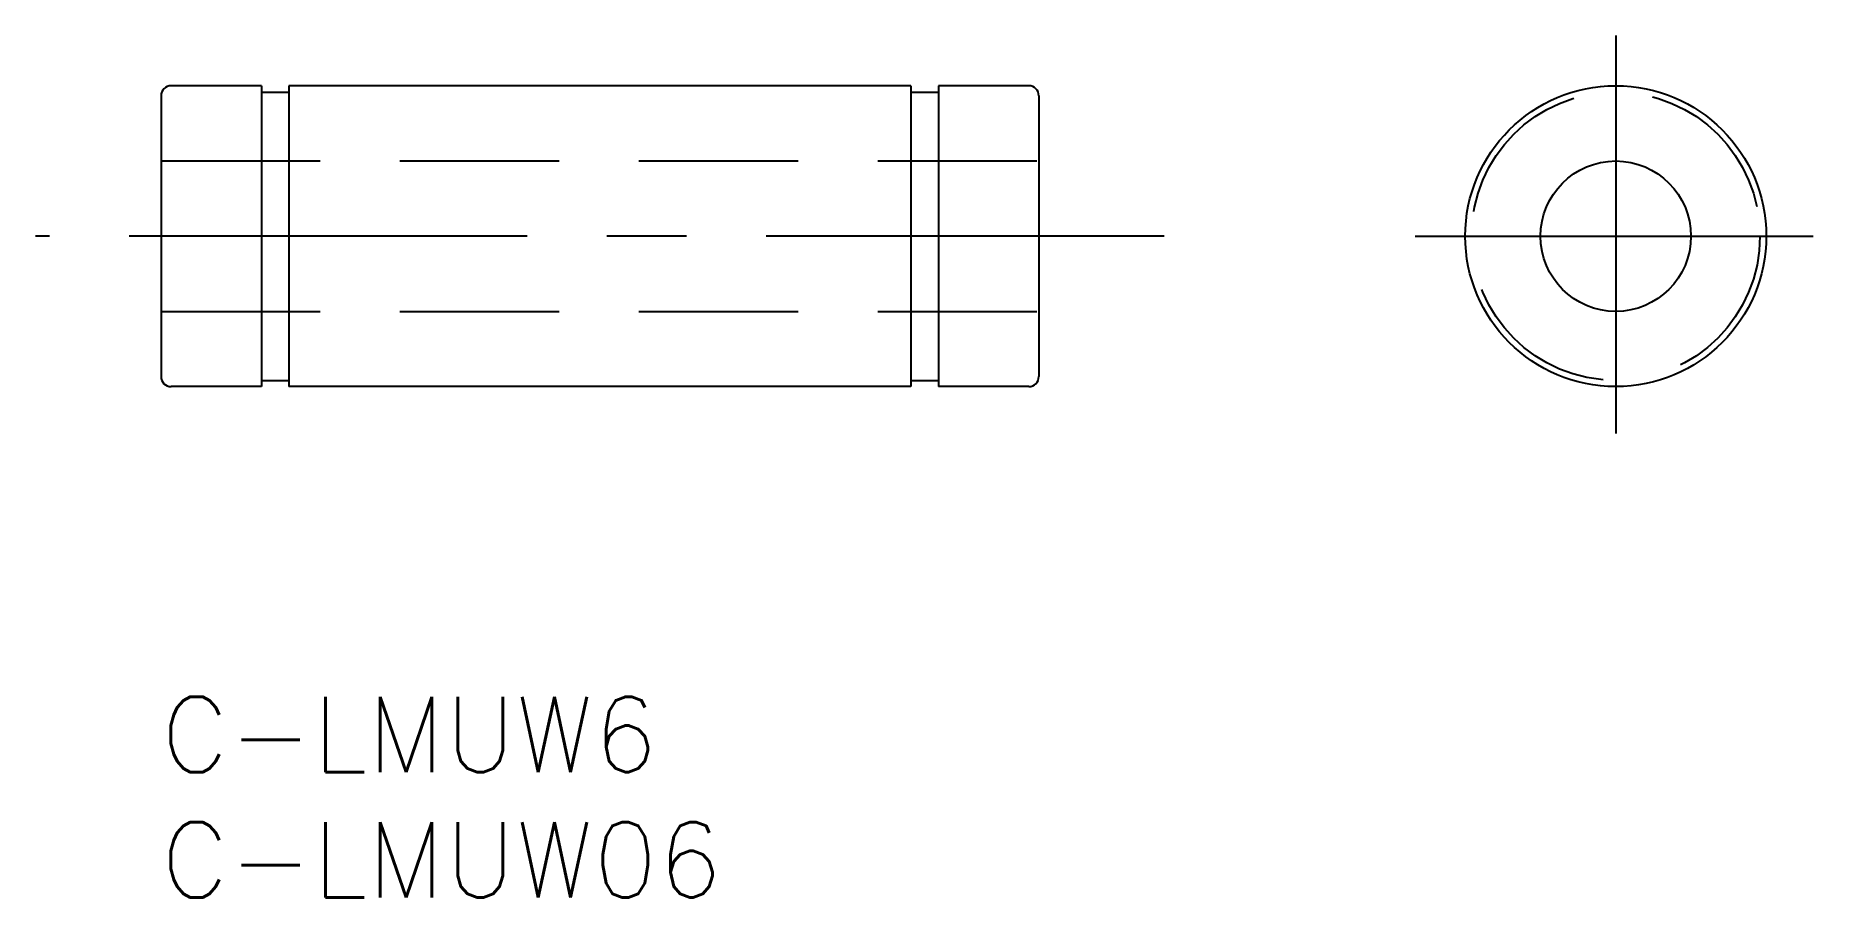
# Model space of a CAD drawing. Extents: x -5 to 66, y -8 to 26.4.
import ezdxf
from ezdxf.enums import TextEntityAlignment as Align

# ---------------------------------------------------------------- set-up
doc = ezdxf.new("R2010")
doc.units = 0
doc.header["$LTSCALE"] = 0.5
doc.linetypes.add('CENTER', pattern=[50.8, 31.75, -6.35, 6.35, -6.35])
doc.linetypes.add('DASHED', pattern=[19.05, 12.7, -6.35])
doc.layers.get('0').update_dxf_attribs({"linetype": 'CONTINUOUS'})
doc.layers.add('CENTER', color=1, linetype='CENTER')
doc.styles.get("Standard").update_dxf_attribs({"font": 'txt.shx', "height": 3, "bigfont": 'bigfont.shx'})

msp = doc.modelspace()

# ---------------------------------------------------------------- linework, layer by layer
at = {"color": 7, "linetype": 'CONTINUOUS'}
for p, q in [((4, 24.372), (0.4, 24.372)), ((4, 24.372), (4, 12.372)), ((29.9, 24.372), (5.1, 24.372)), ((5.1, 24.372), (5.1, 12.372)), ((29.9, 24.372), (29.9, 12.372)), ((34.6, 24.372), (31, 24.372)), ((31, 24.372), (31, 12.372)), ((0, 23.972), (0, 12.772)), ((4, 24.122), (5.1, 24.122)), ((29.9, 24.122), (31, 24.122)), ((35, 23.972), (35, 12.772)), ((4, 12.372), (0.4, 12.372)), ((4, 12.622), (5.1, 12.622)), ((29.9, 12.372), (5.1, 12.372)), ((29.9, 12.622), (31, 12.622)), ((34.6, 12.372), (31, 12.372))]:
    msp.add_line(p, q, dxfattribs=at)
at = {"color": 3, "linetype": 'DASHED'}
for p, q in [((0, 21.372), (35, 21.372)), ((0, 15.372), (35, 15.372))]:
    msp.add_line(p, q, dxfattribs=at)
at = {"color": 7, "linetype": 'CONTINUOUS'}
for radius in [6, 3]:
    msp.add_circle((58, 18.372), radius, dxfattribs=at)
at = {"color": 3, "linetype": 'DASHED'}
msp.add_circle((58, 18.372), 5.75, dxfattribs=at)
at = {"color": 7, "linetype": 'CONTINUOUS'}
for centre, start, end in [((0.4, 23.972), 90, 180), ((34.6, 23.972), 360, 90), ((0.4, 12.772), 180, 270), ((34.6, 12.772), 270, 360)]:
    msp.add_arc(centre, 0.4, start, end, dxfattribs=at)
at = {"layer": 'CENTER', "color": 1, "linetype": 'CENTER'}
for p, q in [((58, 26.372), (58, 10.372)), ((40, 18.372), (-5, 18.372)), ((50, 18.372), (66, 18.372))]:
    msp.add_line(p, q, dxfattribs=at)

# ---------------------------------------------------------------- texts
at = {"color": 7, "linetype": 'CONTINUOUS'}
for s, p in [('C-LMUW6', (0, 0)), ('C-LMUW06', (0, -5))]:
    msp.add_text(s, height=3, dxfattribs=at).set_placement(p, align=Align.TOP_LEFT)

doc.saveas('drawing.dxf')
